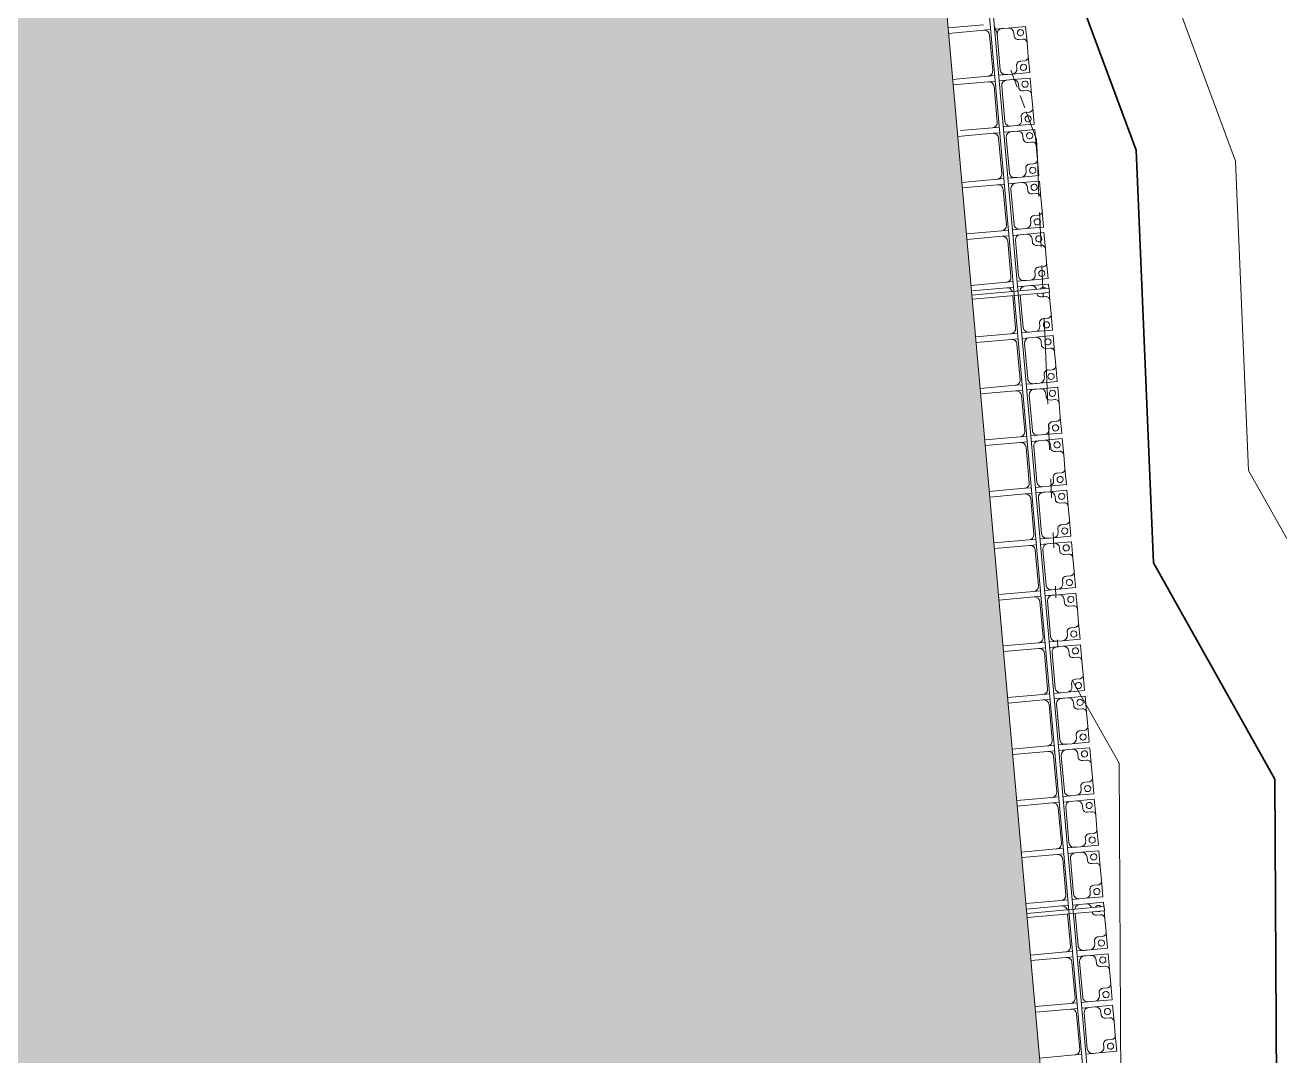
# Model space of a CAD drawing. Header units: millimetres. Extents: x -861324 to 439029, y -308065 to 694685.
# Drawn here: x -29565 to -17433, y 152047 to 162013 of the extents above; entities that cross this region are included whole.
import ezdxf

# ---------------------------------------------------------------- set-up
doc = ezdxf.new("R2010")
doc.units = ezdxf.units.MM
for name, color, linetype, lineweight in [('A-DETL-GENF', 92, 'Continuous', 9), ('A-DETL-THIN', 151, 'Continuous', 9), ('A-GENM', 13, 'Continuous', 9), ('C-TOPO-MAJR', 7, 'Continuous', 35), ('C-TOPO-MINR', 7, 'Continuous', 9), ('S-BEAM', 12, 'Continuous', 9)]:
    doc.layers.add(name, color=color, linetype=linetype, lineweight=lineweight)

# ---------------------------------------------------------------- blocks, each defined once
blk = doc.blocks.new('Dầm C52 - Dầm C52-21055-BỐ TRÍ BÈ PIN HỒ BẢN MÒNG')
at = {"layer": 'S-BEAM', "color": 7}
for p, q in [((-63556, 20), (63556, 20)), ((63556, -20), (-63556, -20))]:
    blk.add_line(p, q, dxfattribs=at)
blk = doc.blocks.new('Dầm C52 - Hộp 40x60-15957-BỐ TRÍ BÈ PIN HỒ BẢN MÒNG')
at = {"layer": 'S-BEAM', "color": 7}
for p, q in [((36408, 20), (37160, 20)), ((37160, 20), (37160, -20)), ((37160, -20), (36408, -20))]:
    blk.add_line(p, q, dxfattribs=at)
blk = doc.blocks.new('Dai phaodi lai - DẢI PHAO ĐI LẠI-21666-BỐ TRÍ BÈ PIN HỒ BẢN MÒNG')
at = {"layer": 'A-GENM', "color": 9}
for p, q in [((7777, 748), (7933, 748)), ((7777, 579), (7777, 748)), ((7777, 748), (7777, 579)), ((7933, 748), (7777, 748)), ((8067, 748), (8223, 748)), ((8223, 748), (8067, 748)), ((8223, 748), (8223, 579)), ((8223, 579), (8223, 748)), ((8277, 748), (8433, 748)), ((8277, 579), (8277, 748)), ((8277, 748), (8277, 579)), ((8433, 748), (8277, 748)), ((8567, 748), (8723, 748)), ((8723, 748), (8567, 748)), ((8723, 748), (8723, 579)), ((8723, 579), (8723, 748)), ((8777, 748), (8933, 748)), ((8777, 579), (8777, 748)), ((8777, 748), (8777, 579)), ((8933, 748), (8777, 748)), ((9067, 748), (9223, 748)), ((9223, 748), (9067, 748)), ((9223, 748), (9223, 579)), ((9223, 579), (9223, 748)), ((9277, 748), (9433, 748)), ((9277, 579), (9277, 748)), ((9277, 748), (9277, 579)), ((9433, 748), (9277, 748)), ((9567, 748), (9723, 748)), ((9723, 748), (9567, 748)), ((9723, 748), (9723, 579)), ((9723, 579), (9723, 748)), ((9777, 748), (9933, 748)), ((9777, 579), (9777, 748)), ((9777, 748), (9777, 579)), ((9933, 748), (9777, 748)), ((10067, 748), (10223, 748)), ((10223, 748), (10067, 748)), ((10223, 748), (10223, 579)), ((10223, 579), (10223, 748)), ((10277, 748), (10318, 748)), ((10277, 579), (10277, 748)), ((10277, 748), (10277, 579)), ((10318, 748), (10277, 748)), ((10358, 748), (10433, 748)), ((10433, 748), (10358, 748)), ((10567, 748), (10723, 748)), ((10723, 748), (10567, 748)), ((10723, 748), (10723, 579)), ((10723, 579), (10723, 748)), ((10777, 748), (10933, 748)), ((10777, 579), (10777, 748)), ((10777, 748), (10777, 579)), ((10933, 748), (10777, 748)), ((11067, 748), (11223, 748)), ((11223, 748), (11067, 748)), ((11223, 748), (11223, 579)), ((11223, 579), (11223, 748)), ((11277, 748), (11433, 748)), ((11277, 579), (11277, 748)), ((11277, 748), (11277, 579)), ((11433, 748), (11277, 748)), ((11567, 748), (11723, 748)), ((11723, 748), (11567, 748)), ((11723, 748), (11723, 579)), ((11723, 579), (11723, 748)), ((11777, 748), (11933, 748)), ((11777, 579), (11777, 748)), ((11777, 748), (11777, 579)), ((11933, 748), (11777, 748)), ((12067, 748), (12223, 748)), ((12223, 748), (12067, 748)), ((12223, 748), (12223, 579)), ((12223, 579), (12223, 748)), ((12277, 748), (12433, 748)), ((12277, 579), (12277, 748)), ((12277, 748), (12277, 579)), ((12433, 748), (12277, 748)), ((12567, 748), (12723, 748)), ((12723, 748), (12567, 748)), ((12723, 748), (12723, 579)), ((12723, 579), (12723, 748)), ((12777, 748), (12933, 748)), ((12777, 579), (12777, 748)), ((12777, 748), (12777, 579)), ((12933, 748), (12777, 748)), ((13067, 748), (13223, 748)), ((13223, 748), (13067, 748)), ((13223, 748), (13223, 579)), ((13223, 579), (13223, 748)), ((13277, 748), (13433, 748)), ((13277, 579), (13277, 748)), ((13277, 748), (13277, 579)), ((13433, 748), (13277, 748)), ((13567, 748), (13723, 748)), ((13723, 748), (13567, 748)), ((13723, 748), (13723, 579)), ((13723, 579), (13723, 748)), ((13777, 748), (13933, 748)), ((13777, 579), (13777, 748)), ((13777, 748), (13777, 579)), ((13933, 748), (13777, 748)), ((14067, 748), (14223, 748)), ((14223, 748), (14067, 748)), ((14223, 748), (14223, 579)), ((14223, 579), (14223, 748)), ((14277, 748), (14433, 748)), ((14277, 579), (14277, 748)), ((14277, 748), (14277, 579)), ((14433, 748), (14277, 748)), ((14567, 748), (14723, 748)), ((14723, 748), (14567, 748)), ((14723, 748), (14723, 579)), ((14723, 579), (14723, 748)), ((14777, 748), (14933, 748)), ((14777, 579), (14777, 748)), ((14777, 748), (14777, 579)), ((14933, 748), (14777, 748)), ((15067, 748), (15223, 748)), ((15223, 748), (15067, 748)), ((15223, 748), (15223, 579)), ((15223, 579), (15223, 748)), ((15277, 748), (15433, 748)), ((15277, 579), (15277, 748)), ((15277, 748), (15277, 579)), ((15433, 748), (15277, 748)), ((15567, 748), (15723, 748)), ((15723, 748), (15567, 748)), ((15723, 748), (15723, 579)), ((15723, 579), (15723, 748)), ((15777, 748), (15933, 748)), ((15777, 579), (15777, 748)), ((15777, 748), (15777, 579)), ((15933, 748), (15777, 748)), ((16067, 748), (16223, 748)), ((16223, 748), (16067, 748)), ((16223, 748), (16223, 579)), ((16223, 579), (16223, 748)), ((16277, 748), (16318, 748)), ((16277, 579), (16277, 748)), ((16277, 748), (16277, 579)), ((16318, 748), (16277, 748)), ((16358, 748), (16433, 748)), ((16433, 748), (16358, 748)), ((16567, 748), (16723, 748)), ((16723, 748), (16567, 748)), ((16723, 748), (16723, 579)), ((16723, 579), (16723, 748)), ((16777, 748), (16933, 748)), ((16777, 579), (16777, 748)), ((16777, 748), (16777, 579)), ((16933, 748), (16777, 748)), ((17067, 748), (17223, 748)), ((17223, 748), (17067, 748)), ((17223, 748), (17223, 579)), ((17223, 579), (17223, 748)), ((17277, 748), (17433, 748)), ((17277, 579), (17277, 748)), ((17277, 748), (17277, 579)), ((17433, 748), (17277, 748)), ((17567, 748), (17723, 748)), ((17723, 748), (17567, 748)), ((17723, 748), (17723, 579)), ((17723, 579), (17723, 748)), ((7827, 629), (7864, 629)), ((7864, 629), (7827, 629)), ((7827, 629), (7864, 629)), ((7895, 671), (7895, 710)), ((7895, 710), (7895, 671)), ((7895, 671), (7895, 710)), ((8136, 629), (8173, 629)), ((8173, 629), (8136, 629)), ((8136, 629), (8173, 629)), ((8327, 629), (8364, 629)), ((8364, 629), (8327, 629)), ((8327, 629), (8364, 629)), ((8395, 671), (8395, 710)), ((8395, 710), (8395, 671)), ((8395, 671), (8395, 710)), ((8636, 629), (8673, 629)), ((8673, 629), (8636, 629)), ((8636, 629), (8673, 629)), ((8827, 629), (8864, 629)), ((8864, 629), (8827, 629)), ((8827, 629), (8864, 629)), ((8895, 671), (8895, 710)), ((8895, 710), (8895, 671)), ((8895, 671), (8895, 710)), ((9136, 629), (9173, 629)), ((9173, 629), (9136, 629)), ((9136, 629), (9173, 629)), ((9327, 629), (9364, 629)), ((9364, 629), (9327, 629)), ((9327, 629), (9364, 629)), ((9395, 671), (9395, 710)), ((9395, 710), (9395, 671)), ((9395, 671), (9395, 710)), ((9636, 629), (9673, 629)), ((9673, 629), (9636, 629)), ((9636, 629), (9673, 629)), ((9827, 629), (9864, 629)), ((9864, 629), (9827, 629)), ((9827, 629), (9864, 629)), ((9895, 671), (9895, 710)), ((9895, 710), (9895, 671)), ((9895, 671), (9895, 710)), ((10136, 629), (10173, 629)), ((10173, 629), (10136, 629)), ((10136, 629), (10173, 629)), ((10395, 671), (10395, 710)), ((10395, 710), (10395, 671)), ((10395, 671), (10395, 710)), ((10636, 629), (10673, 629)), ((10673, 629), (10636, 629)), ((10636, 629), (10673, 629)), ((10827, 629), (10864, 629)), ((10864, 629), (10827, 629)), ((10827, 629), (10864, 629)), ((10895, 671), (10895, 710)), ((10895, 710), (10895, 671)), ((10895, 671), (10895, 710)), ((11136, 629), (11173, 629)), ((11173, 629), (11136, 629)), ((11136, 629), (11173, 629)), ((11327, 629), (11364, 629)), ((11364, 629), (11327, 629)), ((11327, 629), (11364, 629)), ((11395, 671), (11395, 710)), ((11395, 710), (11395, 671)), ((11395, 671), (11395, 710)), ((11636, 629), (11673, 629)), ((11673, 629), (11636, 629)), ((11636, 629), (11673, 629)), ((11827, 629), (11864, 629)), ((11864, 629), (11827, 629)), ((11827, 629), (11864, 629)), ((11895, 671), (11895, 710)), ((11895, 710), (11895, 671)), ((11895, 671), (11895, 710)), ((12136, 629), (12173, 629)), ((12173, 629), (12136, 629)), ((12136, 629), (12173, 629)), ((12327, 629), (12364, 629)), ((12364, 629), (12327, 629)), ((12327, 629), (12364, 629)), ((12395, 671), (12395, 710)), ((12395, 710), (12395, 671)), ((12395, 671), (12395, 710)), ((12636, 629), (12673, 629)), ((12673, 629), (12636, 629)), ((12636, 629), (12673, 629)), ((12827, 629), (12864, 629)), ((12864, 629), (12827, 629)), ((12827, 629), (12864, 629)), ((12895, 671), (12895, 710)), ((12895, 710), (12895, 671)), ((12895, 671), (12895, 710)), ((13136, 629), (13173, 629)), ((13173, 629), (13136, 629)), ((13136, 629), (13173, 629)), ((13327, 629), (13364, 629)), ((13364, 629), (13327, 629)), ((13327, 629), (13364, 629)), ((13395, 671), (13395, 710)), ((13395, 710), (13395, 671)), ((13395, 671), (13395, 710)), ((13636, 629), (13673, 629)), ((13673, 629), (13636, 629)), ((13636, 629), (13673, 629)), ((13827, 629), (13864, 629)), ((13864, 629), (13827, 629)), ((13827, 629), (13864, 629)), ((13895, 671), (13895, 710)), ((13895, 710), (13895, 671)), ((13895, 671), (13895, 710)), ((14136, 629), (14173, 629)), ((14173, 629), (14136, 629)), ((14136, 629), (14173, 629)), ((14327, 629), (14364, 629)), ((14364, 629), (14327, 629)), ((14327, 629), (14364, 629)), ((14395, 671), (14395, 710)), ((14395, 710), (14395, 671)), ((14395, 671), (14395, 710)), ((14636, 629), (14673, 629)), ((14673, 629), (14636, 629)), ((14636, 629), (14673, 629)), ((14827, 629), (14864, 629)), ((14864, 629), (14827, 629)), ((14827, 629), (14864, 629)), ((14895, 671), (14895, 710)), ((14895, 710), (14895, 671)), ((14895, 671), (14895, 710)), ((15136, 629), (15173, 629)), ((15173, 629), (15136, 629)), ((15136, 629), (15173, 629)), ((15327, 629), (15364, 629)), ((15364, 629), (15327, 629)), ((15327, 629), (15364, 629)), ((15395, 671), (15395, 710)), ((15395, 710), (15395, 671)), ((15395, 671), (15395, 710)), ((15636, 629), (15673, 629)), ((15673, 629), (15636, 629)), ((15636, 629), (15673, 629)), ((15827, 629), (15864, 629)), ((15864, 629), (15827, 629)), ((15827, 629), (15864, 629)), ((15895, 671), (15895, 710)), ((15895, 710), (15895, 671)), ((15895, 671), (15895, 710)), ((16136, 629), (16173, 629)), ((16173, 629), (16136, 629)), ((16136, 629), (16173, 629)), ((16395, 671), (16395, 710)), ((16395, 710), (16395, 671)), ((16395, 671), (16395, 710)), ((16636, 629), (16673, 629)), ((16673, 629), (16636, 629)), ((16636, 629), (16673, 629)), ((16827, 629), (16864, 629)), ((16864, 629), (16827, 629)), ((16827, 629), (16864, 629)), ((16895, 671), (16895, 710)), ((16895, 710), (16895, 671)), ((16895, 671), (16895, 710)), ((17136, 629), (17173, 629)), ((17173, 629), (17136, 629)), ((17136, 629), (17173, 629)), ((17327, 629), (17364, 629)), ((17364, 629), (17327, 629)), ((17327, 629), (17364, 629)), ((17395, 671), (17395, 710)), ((17395, 710), (17395, 671)), ((17395, 671), (17395, 710)), ((17636, 629), (17673, 629)), ((17673, 629), (17636, 629)), ((17636, 629), (17673, 629)), ((7777, 448), (7777, 579)), ((8223, 579), (8223, 448)), ((8277, 448), (8277, 579)), ((8723, 579), (8723, 448)), ((8777, 448), (8777, 579)), ((9223, 579), (9223, 448)), ((9277, 448), (9277, 579)), ((9723, 579), (9723, 448)), ((9777, 448), (9777, 579)), ((10223, 579), (10223, 448)), ((10277, 448), (10277, 579)), ((10723, 579), (10723, 448)), ((10777, 448), (10777, 579)), ((11223, 579), (11223, 448)), ((11277, 448), (11277, 579)), ((11723, 579), (11723, 448)), ((11777, 448), (11777, 579)), ((12223, 579), (12223, 448)), ((12277, 448), (12277, 579)), ((12723, 579), (12723, 448)), ((12777, 448), (12777, 579)), ((13223, 579), (13223, 448)), ((13277, 448), (13277, 579)), ((13723, 579), (13723, 448)), ((13777, 448), (13777, 579)), ((14223, 579), (14223, 448)), ((14277, 448), (14277, 579)), ((14723, 579), (14723, 448)), ((14777, 448), (14777, 579)), ((15223, 579), (15223, 448)), ((15277, 448), (15277, 579)), ((15723, 579), (15723, 448)), ((15777, 448), (15777, 579)), ((16223, 579), (16223, 448)), ((16277, 448), (16277, 579)), ((16723, 579), (16723, 448)), ((16777, 448), (16777, 579)), ((17223, 579), (17223, 448)), ((17277, 448), (17277, 579)), ((17723, 579), (17723, 448)), ((7777, 343), (7777, 408)), ((8223, 408), (8223, 343)), ((8277, 343), (8277, 408)), ((8723, 408), (8723, 343)), ((8777, 343), (8777, 408)), ((9223, 408), (9223, 343)), ((9277, 343), (9277, 408)), ((9723, 408), (9723, 343)), ((9777, 343), (9777, 408)), ((10223, 408), (10223, 343)), ((10277, 343), (10277, 408)), ((10723, 408), (10723, 343)), ((10777, 343), (10777, 408)), ((11223, 408), (11223, 343)), ((11277, 343), (11277, 408)), ((11723, 408), (11723, 343)), ((11777, 343), (11777, 408)), ((12223, 408), (12223, 343)), ((12277, 343), (12277, 408)), ((12723, 408), (12723, 343)), ((12777, 343), (12777, 408)), ((13223, 408), (13223, 343)), ((13277, 343), (13277, 408)), ((13723, 408), (13723, 343)), ((13777, 343), (13777, 408)), ((14223, 408), (14223, 343)), ((14277, 343), (14277, 408)), ((14723, 408), (14723, 343)), ((14777, 343), (14777, 408)), ((15223, 408), (15223, 343)), ((15277, 343), (15277, 408)), ((15723, 408), (15723, 343)), ((15777, 343), (15777, 408)), ((16223, 408), (16223, 343)), ((16277, 343), (16277, 408)), ((16723, 408), (16723, 343)), ((16777, 343), (16777, 408)), ((17223, 408), (17223, 343)), ((17277, 343), (17277, 408)), ((17723, 408), (17723, 343))]:
    blk.add_line(p, q, dxfattribs=at)
at = {"layer": 'A-GENM', "color": 7}
for p, q in [((8067, 748), (7933, 748)), ((8567, 748), (8433, 748)), ((9067, 748), (8933, 748)), ((9567, 748), (9433, 748)), ((10067, 748), (9933, 748)), ((10567, 748), (10433, 748)), ((11067, 748), (10933, 748)), ((11567, 748), (11433, 748)), ((12067, 748), (11933, 748)), ((12567, 748), (12433, 748)), ((13067, 748), (12933, 748)), ((13567, 748), (13433, 748)), ((14067, 748), (13933, 748)), ((14567, 748), (14433, 748)), ((15067, 748), (14933, 748)), ((15567, 748), (15433, 748)), ((16067, 748), (15933, 748)), ((16567, 748), (16433, 748)), ((17067, 748), (16933, 748)), ((17567, 748), (17433, 748)), ((7864, 629), (7827, 629)), ((7895, 710), (7895, 671)), ((8105, 671), (8105, 710)), ((8173, 629), (8136, 629)), ((8364, 629), (8327, 629)), ((8395, 710), (8395, 671)), ((8605, 671), (8605, 710)), ((8673, 629), (8636, 629)), ((8864, 629), (8827, 629)), ((8895, 710), (8895, 671)), ((9105, 671), (9105, 710)), ((9173, 629), (9136, 629)), ((9364, 629), (9327, 629)), ((9395, 710), (9395, 671)), ((9605, 671), (9605, 710)), ((9673, 629), (9636, 629)), ((9864, 629), (9827, 629)), ((9895, 710), (9895, 671)), ((10105, 671), (10105, 710)), ((10173, 629), (10136, 629)), ((10395, 710), (10395, 671)), ((10605, 671), (10605, 710)), ((10673, 629), (10636, 629)), ((10864, 629), (10827, 629)), ((10895, 710), (10895, 671)), ((11105, 671), (11105, 710)), ((11173, 629), (11136, 629)), ((11364, 629), (11327, 629)), ((11395, 710), (11395, 671)), ((11605, 671), (11605, 710)), ((11673, 629), (11636, 629)), ((11864, 629), (11827, 629)), ((11895, 710), (11895, 671)), ((12105, 671), (12105, 710)), ((12173, 629), (12136, 629)), ((12364, 629), (12327, 629)), ((12395, 710), (12395, 671)), ((12605, 671), (12605, 710)), ((12673, 629), (12636, 629)), ((12864, 629), (12827, 629)), ((12895, 710), (12895, 671)), ((13105, 671), (13105, 710)), ((13173, 629), (13136, 629)), ((13364, 629), (13327, 629)), ((13395, 710), (13395, 671)), ((13605, 671), (13605, 710)), ((13673, 629), (13636, 629)), ((13864, 629), (13827, 629)), ((13895, 710), (13895, 671)), ((14105, 671), (14105, 710)), ((14173, 629), (14136, 629)), ((14364, 629), (14327, 629)), ((14395, 710), (14395, 671)), ((14605, 671), (14605, 710)), ((14673, 629), (14636, 629)), ((14864, 629), (14827, 629)), ((14895, 710), (14895, 671)), ((15105, 671), (15105, 710)), ((15173, 629), (15136, 629)), ((15364, 629), (15327, 629)), ((15395, 710), (15395, 671)), ((15605, 671), (15605, 710)), ((15673, 629), (15636, 629)), ((15864, 629), (15827, 629)), ((15895, 710), (15895, 671)), ((16105, 671), (16105, 710)), ((16173, 629), (16136, 629)), ((16395, 710), (16395, 671)), ((16605, 671), (16605, 710)), ((16673, 629), (16636, 629)), ((16864, 629), (16827, 629)), ((16895, 710), (16895, 671)), ((17105, 671), (17105, 710)), ((17173, 629), (17136, 629)), ((17364, 629), (17327, 629)), ((17395, 710), (17395, 671)), ((17605, 671), (17605, 710)), ((17673, 629), (17636, 629)), ((7777, 579), (7777, 517)), ((7777, 448), (7777, 517)), ((8223, 517), (8223, 579)), ((8223, 517), (8223, 448)), ((8277, 579), (8277, 517)), ((8277, 448), (8277, 517)), ((8723, 517), (8723, 579)), ((8723, 517), (8723, 448)), ((8777, 579), (8777, 517)), ((8777, 448), (8777, 517)), ((9223, 517), (9223, 579)), ((9223, 517), (9223, 448)), ((9277, 579), (9277, 517)), ((9277, 448), (9277, 517)), ((9723, 517), (9723, 579)), ((9723, 517), (9723, 448)), ((9777, 579), (9777, 517)), ((9777, 448), (9777, 517)), ((10223, 517), (10223, 579)), ((10223, 517), (10223, 448)), ((10277, 579), (10277, 517)), ((10277, 448), (10277, 517)), ((10723, 517), (10723, 579)), ((10723, 517), (10723, 448)), ((10777, 579), (10777, 517)), ((10777, 448), (10777, 517)), ((11223, 517), (11223, 579)), ((11223, 517), (11223, 448)), ((11277, 579), (11277, 517)), ((11277, 448), (11277, 517)), ((11723, 517), (11723, 579)), ((11723, 517), (11723, 448)), ((11777, 579), (11777, 517)), ((11777, 448), (11777, 517)), ((12223, 517), (12223, 579)), ((12223, 517), (12223, 448)), ((12277, 579), (12277, 517)), ((12277, 448), (12277, 517)), ((12723, 517), (12723, 579)), ((12723, 517), (12723, 448)), ((12777, 579), (12777, 517)), ((12777, 448), (12777, 517)), ((13223, 517), (13223, 579)), ((13223, 517), (13223, 448)), ((13277, 579), (13277, 517)), ((13277, 448), (13277, 517)), ((13723, 517), (13723, 579)), ((13723, 517), (13723, 448)), ((13777, 579), (13777, 517)), ((13777, 448), (13777, 517)), ((14223, 517), (14223, 579)), ((14223, 517), (14223, 448)), ((14277, 579), (14277, 517)), ((14277, 448), (14277, 517)), ((14723, 517), (14723, 579)), ((14723, 517), (14723, 448)), ((14777, 579), (14777, 517)), ((14777, 448), (14777, 517)), ((15223, 517), (15223, 579)), ((15223, 517), (15223, 448)), ((15277, 579), (15277, 517)), ((15277, 448), (15277, 517)), ((15723, 517), (15723, 579)), ((15723, 517), (15723, 448)), ((15777, 579), (15777, 517)), ((15777, 448), (15777, 517)), ((16223, 517), (16223, 579)), ((16223, 517), (16223, 448)), ((16277, 579), (16277, 517)), ((16277, 448), (16277, 517)), ((16723, 517), (16723, 579)), ((16723, 517), (16723, 448)), ((16777, 579), (16777, 517)), ((16777, 448), (16777, 517)), ((17223, 517), (17223, 579)), ((17223, 517), (17223, 448)), ((17277, 579), (17277, 517)), ((17277, 448), (17277, 517)), ((17723, 517), (17723, 579)), ((17723, 517), (17723, 448)), ((7777, 343), (7777, 408)), ((7827, 467), (8173, 467)), ((8173, 393), (7827, 393)), ((8223, 408), (8223, 343)), ((8277, 343), (8277, 408)), ((8327, 467), (8673, 467)), ((8673, 393), (8327, 393)), ((8723, 408), (8723, 343)), ((8777, 343), (8777, 408)), ((8827, 467), (9173, 467)), ((9173, 393), (8827, 393)), ((9223, 408), (9223, 343)), ((9277, 343), (9277, 408)), ((9327, 467), (9673, 467)), ((9673, 393), (9327, 393)), ((9723, 408), (9723, 343)), ((9777, 343), (9777, 408)), ((9827, 467), (10173, 467)), ((10173, 393), (9827, 393)), ((10223, 408), (10223, 343)), ((10277, 343), (10277, 408)), ((10358, 467), (10673, 467)), ((10673, 393), (10358, 393)), ((10723, 408), (10723, 343)), ((10777, 343), (10777, 408)), ((10827, 467), (11173, 467)), ((11173, 393), (10827, 393)), ((11223, 408), (11223, 343)), ((11277, 343), (11277, 408)), ((11327, 467), (11673, 467)), ((11673, 393), (11327, 393)), ((11723, 408), (11723, 343)), ((11777, 343), (11777, 408)), ((11827, 467), (12173, 467)), ((12173, 393), (11827, 393)), ((12223, 408), (12223, 343)), ((12277, 343), (12277, 408)), ((12327, 467), (12673, 467)), ((12673, 393), (12327, 393)), ((12723, 408), (12723, 343)), ((12777, 343), (12777, 408)), ((12827, 467), (13173, 467)), ((13173, 393), (12827, 393)), ((13223, 408), (13223, 343)), ((13277, 343), (13277, 408)), ((13327, 467), (13673, 467)), ((13673, 393), (13327, 393)), ((13723, 408), (13723, 343)), ((13777, 343), (13777, 408)), ((13827, 467), (14173, 467)), ((14173, 393), (13827, 393)), ((14223, 408), (14223, 343)), ((14277, 343), (14277, 408)), ((14327, 467), (14673, 467)), ((14673, 393), (14327, 393)), ((14723, 408), (14723, 343)), ((14777, 343), (14777, 408)), ((14827, 467), (15173, 467)), ((15173, 393), (14827, 393)), ((15223, 408), (15223, 343)), ((15277, 343), (15277, 408)), ((15327, 467), (15673, 467)), ((15673, 393), (15327, 393)), ((15723, 408), (15723, 343)), ((15777, 343), (15777, 408)), ((15827, 467), (16173, 467)), ((16173, 393), (15827, 393)), ((16223, 408), (16223, 343)), ((16277, 343), (16277, 408)), ((16358, 467), (16673, 467)), ((16673, 393), (16358, 393)), ((16723, 408), (16723, 343)), ((16777, 343), (16777, 408)), ((16827, 467), (17173, 467)), ((17173, 393), (16827, 393)), ((17223, 408), (17223, 343)), ((17277, 343), (17277, 408)), ((17327, 467), (17673, 467)), ((17673, 393), (17327, 393)), ((17723, 408), (17723, 343)), ((7723, 0), (7723, 343)), ((7777, 343), (7777, 0)), ((8223, 0), (8223, 343)), ((8277, 343), (8277, 0)), ((8723, 33), (8723, 343)), ((8777, 343), (8777, 0)), ((9223, 0), (9223, 343)), ((9277, 343), (9277, 0)), ((9723, 0), (9723, 343)), ((9777, 343), (9777, 0)), ((10223, 0), (10223, 343)), ((10277, 343), (10277, 0)), ((10723, 0), (10723, 343)), ((10777, 343), (10777, 0)), ((11223, 0), (11223, 343)), ((11277, 343), (11277, 0)), ((11723, 0), (11723, 343)), ((11777, 343), (11777, 0)), ((12223, 0), (12223, 343)), ((12277, 343), (12277, 0)), ((12723, 0), (12723, 343)), ((12777, 343), (12777, 0)), ((13223, 0), (13223, 343)), ((13277, 343), (13277, 0)), ((13723, 0), (13723, 343)), ((13777, 343), (13777, 0)), ((14223, 0), (14223, 343)), ((14277, 343), (14277, 0)), ((14723, 0), (14723, 343)), ((14777, 343), (14777, 0)), ((15223, 0), (15223, 343)), ((15277, 343), (15277, 0)), ((15723, 0), (15723, 343)), ((15777, 343), (15777, 0)), ((16223, 0), (16223, 343)), ((16277, 343), (16277, 0)), ((16723, 0), (16723, 343)), ((16777, 343), (16777, 0)), ((17223, 0), (17223, 343)), ((17277, 343), (17277, 0)), ((17723, 0), (17723, 343))]:
    blk.add_line(p, q, dxfattribs=at)
for centre, radius, start, end in [((7933, 710), 38, 90, 180), ((8067, 710), 38, 360, 90), ((8433, 710), 38, 90, 180), ((8567, 710), 38, 360, 90), ((8933, 710), 38, 90, 180), ((9067, 710), 38, 360, 90), ((9433, 710), 38, 90, 180), ((9567, 710), 38, 360, 90), ((9933, 710), 38, 90, 180), ((10067, 710), 38, 360, 90), ((10433, 710), 38, 90, 180), ((10567, 710), 38, 360, 90), ((10933, 710), 38, 90, 180), ((11067, 710), 38, 360, 90), ((11433, 710), 38, 90, 180), ((11567, 710), 38, 360, 90), ((11933, 710), 38, 90, 180), ((12067, 710), 38, 360, 90), ((12433, 710), 38, 90, 180), ((12567, 710), 38, 360, 90), ((12933, 710), 38, 90, 180), ((13067, 710), 38, 360, 90), ((13433, 710), 38, 90, 180), ((13567, 710), 38, 360, 90), ((13933, 710), 38, 90, 180), ((14067, 710), 38, 360, 90), ((14433, 710), 38, 90, 180), ((14567, 710), 38, 360, 90), ((14933, 710), 38, 90, 180), ((15067, 710), 38, 360, 90), ((15433, 710), 38, 90, 180), ((15567, 710), 38, 360, 90), ((15933, 710), 38, 90, 180), ((16067, 710), 38, 360, 90), ((16433, 710), 38, 90, 180), ((16567, 710), 38, 360, 90), ((16933, 710), 38, 90, 180), ((17067, 710), 38, 360, 90), ((17433, 710), 38, 90, 180), ((17567, 710), 38, 360, 90), ((7827, 579), 50, 90, 180), ((7855, 668), 40, 283.1885, 3.5081), ((8145, 668), 40, 176.4919, 256.8115), ((8173, 579), 50, 0, 90), ((8327, 579), 50, 90, 180), ((8355, 668), 40, 283.1885, 3.5081), ((8645, 668), 40, 176.4919, 256.8115), ((8673, 579), 50, 0, 90), ((8827, 579), 50, 90, 180), ((8855, 668), 40, 283.1885, 3.5081), ((9145, 668), 40, 176.4919, 256.8115), ((9173, 579), 50, 0, 90), ((9327, 579), 50, 90, 180), ((9355, 668), 40, 283.1885, 3.5081), ((9645, 668), 40, 176.4919, 256.8115), ((9673, 579), 50, 0, 90), ((9827, 579), 50, 90, 180), ((9855, 668), 40, 283.1885, 3.5081), ((10145, 668), 40, 176.4919, 256.8115), ((10173, 579), 50, 0, 90), ((10327, 579), 50, 105, 180), ((10355, 668), 40, 283.1885, 3.5081), ((10645, 668), 40, 176.4919, 256.8115), ((10673, 579), 50, 0, 90), ((10827, 579), 50, 90, 180), ((10855, 668), 40, 283.1885, 3.5081), ((11145, 668), 40, 176.4919, 256.8115), ((11173, 579), 50, 0, 90), ((11327, 579), 50, 90, 180), ((11355, 668), 40, 283.1885, 3.5081), ((11645, 668), 40, 176.4919, 256.8115), ((11673, 579), 50, 0, 90), ((11827, 579), 50, 90, 180), ((11855, 668), 40, 283.1885, 3.5081), ((12145, 668), 40, 176.4919, 256.8115), ((12173, 579), 50, 0, 90), ((12327, 579), 50, 90, 180), ((12355, 668), 40, 283.1885, 3.5081), ((12645, 668), 40, 176.4919, 256.8115), ((12673, 579), 50, 0, 90), ((12827, 579), 50, 90, 180), ((12855, 668), 40, 283.1885, 3.5081), ((13145, 668), 40, 176.4919, 256.8115), ((13173, 579), 50, 0, 90), ((13327, 579), 50, 90, 180), ((13355, 668), 40, 283.1885, 3.5081), ((13645, 668), 40, 176.4919, 256.8115), ((13673, 579), 50, 0, 90), ((13827, 579), 50, 90, 180), ((13855, 668), 40, 283.1885, 3.5081), ((14145, 668), 40, 176.4919, 256.8115), ((14173, 579), 50, 0, 90), ((14327, 579), 50, 90, 180), ((14355, 668), 40, 283.1885, 3.5081), ((14645, 668), 40, 176.4919, 256.8115), ((14673, 579), 50, 0, 90), ((14827, 579), 50, 90, 180), ((14855, 668), 40, 283.1885, 3.5081), ((15145, 668), 40, 176.4919, 256.8115), ((15173, 579), 50, 0, 90), ((15327, 579), 50, 90, 180), ((15355, 668), 40, 283.1885, 3.5081), ((15645, 668), 40, 176.4919, 256.8115), ((15673, 579), 50, 0, 90), ((15827, 579), 50, 90, 180), ((15855, 668), 40, 283.1885, 3.5081), ((16145, 668), 40, 176.4919, 256.8115), ((16173, 579), 50, 0, 90), ((16327, 579), 50, 105, 180), ((16355, 668), 40, 283.1885, 3.5081), ((16645, 668), 40, 176.4919, 256.8115), ((16673, 579), 50, 0, 90), ((16827, 579), 50, 90, 180), ((16855, 668), 40, 283.1885, 3.5081), ((17145, 668), 40, 176.4919, 256.8115), ((17173, 579), 50, 0, 90), ((17327, 579), 50, 90, 180), ((17355, 668), 40, 283.1885, 3.5081), ((17645, 668), 40, 176.4919, 256.8115), ((17673, 579), 50, 0, 90), ((7827, 517), 50, 180, 270), ((8173, 517), 50, 270, 0), ((8327, 517), 50, 180, 270), ((8673, 517), 50, 270, 0), ((8827, 517), 50, 180, 270), ((9173, 517), 50, 270, 0), ((9327, 517), 50, 180, 270), ((9673, 517), 50, 270, 0), ((9827, 517), 50, 180, 270), ((10173, 517), 50, 270, 0), ((10327, 517), 50, 180, 255), ((10673, 517), 50, 270, 0), ((10827, 517), 50, 180, 270), ((11173, 517), 50, 270, 0), ((11327, 517), 50, 180, 270), ((11673, 517), 50, 270, 0), ((11827, 517), 50, 180, 270), ((12173, 517), 50, 270, 0), ((12327, 517), 50, 180, 270), ((12673, 517), 50, 270, 0), ((12827, 517), 50, 180, 270), ((13173, 517), 50, 270, 0), ((13327, 517), 50, 180, 270), ((13673, 517), 50, 270, 0), ((13827, 517), 50, 180, 270), ((14173, 517), 50, 270, 0), ((14327, 517), 50, 180, 270), ((14673, 517), 50, 270, 0), ((14827, 517), 50, 180, 270), ((15173, 517), 50, 270, 0), ((15327, 517), 50, 180, 270), ((15673, 517), 50, 270, 0), ((15827, 517), 50, 180, 270), ((16173, 517), 50, 270, 0), ((16327, 517), 50, 180, 255), ((16673, 517), 50, 270, 0), ((16827, 517), 50, 180, 270), ((17173, 517), 50, 270, 0), ((17327, 517), 50, 180, 270), ((17673, 517), 50, 270, 0), ((7827, 343), 50, 90, 180), ((8173, 343), 50, 360, 90), ((8327, 343), 50, 90, 180), ((8673, 343), 50, 360, 90), ((8827, 343), 50, 90, 180), ((9173, 343), 50, 360, 90), ((9327, 343), 50, 90, 180), ((9673, 343), 50, 360, 90), ((9827, 343), 50, 90, 180), ((10173, 343), 50, 360, 90), ((10327, 343), 50, 105, 180), ((10673, 343), 50, 360, 90), ((10827, 343), 50, 90, 180), ((11173, 343), 50, 360, 90), ((11327, 343), 50, 90, 180), ((11673, 343), 50, 360, 90), ((11827, 343), 50, 90, 180), ((12173, 343), 50, 360, 90), ((12327, 343), 50, 90, 180), ((12673, 343), 50, 360, 90), ((12827, 343), 50, 90, 180), ((13173, 343), 50, 360, 90), ((13327, 343), 50, 90, 180), ((13673, 343), 50, 360, 90), ((13827, 343), 50, 90, 180), ((14173, 343), 50, 360, 90), ((14327, 343), 50, 90, 180), ((14673, 343), 50, 360, 90), ((14827, 343), 50, 90, 180), ((15173, 343), 50, 360, 90), ((15327, 343), 50, 90, 180), ((15673, 343), 50, 360, 90), ((15827, 343), 50, 90, 180), ((16173, 343), 50, 360, 90), ((16327, 343), 50, 105, 180), ((16673, 343), 50, 360, 90), ((16827, 343), 50, 90, 180), ((17173, 343), 50, 360, 90), ((17327, 343), 50, 90, 180), ((17673, 343), 50, 360, 90)]:
    blk.add_arc(centre, radius, start, end, dxfattribs=at)
at = {"layer": 'A-GENM', "color": 9}
for centre, radius, start, end in [((7933, 710), 38, 135, 180), ((7933, 710), 38, 135, 180), ((7933, 710), 38, 135, 180), ((8067, 710), 38, 15, 45), ((8067, 710), 38, 15, 45), ((8067, 710), 38, 15, 45), ((8433, 710), 38, 135, 180), ((8433, 710), 38, 135, 180), ((8433, 710), 38, 135, 180), ((8567, 710), 38, 15, 45), ((8567, 710), 38, 15, 45), ((8567, 710), 38, 15, 45), ((8933, 710), 38, 135, 180), ((8933, 710), 38, 135, 180), ((8933, 710), 38, 135, 180), ((9067, 710), 38, 15, 45), ((9067, 710), 38, 15, 45), ((9067, 710), 38, 15, 45), ((9433, 710), 38, 135, 180), ((9433, 710), 38, 135, 180), ((9433, 710), 38, 135, 180), ((9567, 710), 38, 15, 45), ((9567, 710), 38, 15, 45), ((9567, 710), 38, 15, 45), ((9933, 710), 38, 135, 180), ((9933, 710), 38, 135, 180), ((9933, 710), 38, 135, 180), ((10067, 710), 38, 15, 45), ((10067, 710), 38, 15, 45), ((10067, 710), 38, 15, 45), ((10433, 710), 38, 135, 180), ((10433, 710), 38, 135, 180), ((10433, 710), 38, 135, 180), ((10567, 710), 38, 15, 45), ((10567, 710), 38, 15, 45), ((10567, 710), 38, 15, 45), ((10933, 710), 38, 135, 180), ((10933, 710), 38, 135, 180), ((10933, 710), 38, 135, 180), ((11067, 710), 38, 15, 45), ((11067, 710), 38, 15, 45), ((11067, 710), 38, 15, 45), ((11433, 710), 38, 135, 180), ((11433, 710), 38, 135, 180), ((11433, 710), 38, 135, 180), ((11567, 710), 38, 15, 45), ((11567, 710), 38, 15, 45), ((11567, 710), 38, 15, 45), ((11933, 710), 38, 135, 180), ((11933, 710), 38, 135, 180), ((11933, 710), 38, 135, 180), ((12067, 710), 38, 15, 45), ((12067, 710), 38, 15, 45), ((12067, 710), 38, 15, 45), ((12433, 710), 38, 135, 180), ((12433, 710), 38, 135, 180), ((12433, 710), 38, 135, 180), ((12567, 710), 38, 15, 45), ((12567, 710), 38, 15, 45), ((12567, 710), 38, 15, 45), ((12933, 710), 38, 135, 180), ((12933, 710), 38, 135, 180), ((12933, 710), 38, 135, 180), ((13067, 710), 38, 15, 45), ((13067, 710), 38, 15, 45), ((13067, 710), 38, 15, 45), ((13433, 710), 38, 135, 180), ((13433, 710), 38, 135, 180), ((13433, 710), 38, 135, 180), ((13567, 710), 38, 15, 45), ((13567, 710), 38, 15, 45), ((13567, 710), 38, 15, 45), ((13933, 710), 38, 135, 180), ((13933, 710), 38, 135, 180), ((13933, 710), 38, 135, 180), ((14067, 710), 38, 15, 45), ((14067, 710), 38, 15, 45), ((14067, 710), 38, 15, 45), ((14433, 710), 38, 135, 180), ((14433, 710), 38, 135, 180), ((14433, 710), 38, 135, 180), ((14567, 710), 38, 15, 45), ((14567, 710), 38, 15, 45), ((14567, 710), 38, 15, 45), ((14933, 710), 38, 135, 180), ((14933, 710), 38, 135, 180), ((14933, 710), 38, 135, 180), ((15067, 710), 38, 15, 45), ((15067, 710), 38, 15, 45), ((15067, 710), 38, 15, 45), ((15433, 710), 38, 135, 180), ((15433, 710), 38, 135, 180), ((15433, 710), 38, 135, 180), ((15567, 710), 38, 15, 45), ((15567, 710), 38, 15, 45), ((15567, 710), 38, 15, 45), ((15933, 710), 38, 135, 180), ((15933, 710), 38, 135, 180), ((15933, 710), 38, 135, 180), ((16067, 710), 38, 15, 45), ((16067, 710), 38, 15, 45), ((16067, 710), 38, 15, 45), ((16433, 710), 38, 135, 180), ((16433, 710), 38, 135, 180), ((16433, 710), 38, 135, 180), ((16567, 710), 38, 15, 45), ((16567, 710), 38, 15, 45), ((16567, 710), 38, 15, 45), ((16933, 710), 38, 135, 180), ((16933, 710), 38, 135, 180), ((16933, 710), 38, 135, 180), ((17067, 710), 38, 15, 45), ((17067, 710), 38, 15, 45), ((17067, 710), 38, 15, 45), ((17433, 710), 38, 135, 180), ((17433, 710), 38, 135, 180), ((17433, 710), 38, 135, 180), ((17567, 710), 38, 15, 45), ((17567, 710), 38, 15, 45), ((17567, 710), 38, 15, 45), ((7827, 579), 50, 90, 180), ((7827, 579), 50, 90, 180), ((7827, 579), 50, 90, 180), ((7832, 693), 30, 90, 270), ((7832, 693), 30, 90, 270), ((7832, 693), 30, 270, 90), ((7832, 693), 30, 270, 90), ((7855, 668), 40, 283.1885, 296.5751), ((7855, 668), 40, 283.1885, 296.5751), ((7855, 668), 40, 283.1885, 296.5751), ((7855, 668), 40, 323.3483, 3.5081), ((7855, 668), 40, 323.3483, 3.5081), ((7855, 668), 40, 323.3483, 3.5081), ((8145, 668), 40, 176.4919, 230.0383), ((8145, 668), 40, 176.4919, 230.0383), ((8145, 668), 40, 176.4919, 230.0383), ((8145, 668), 40, 243.4249, 256.8115), ((8145, 668), 40, 243.4249, 256.8115), ((8145, 668), 40, 243.4249, 256.8115), ((8168, 693), 30, 90, 270), ((8168, 693), 30, 90, 270), ((8168, 693), 30, 270, 90), ((8168, 693), 30, 270, 90), ((8173, 579), 50, 0, 90), ((8173, 579), 50, 0, 90), ((8173, 579), 50, 0, 90), ((8327, 579), 50, 90, 180), ((8327, 579), 50, 90, 180), ((8327, 579), 50, 90, 180), ((8332, 693), 30, 90, 270), ((8332, 693), 30, 90, 270), ((8332, 693), 30, 270, 90), ((8332, 693), 30, 270, 90), ((8355, 668), 40, 283.1885, 296.5751), ((8355, 668), 40, 283.1885, 296.5751), ((8355, 668), 40, 283.1885, 296.5751), ((8355, 668), 40, 323.3483, 3.5081), ((8355, 668), 40, 323.3483, 3.5081), ((8355, 668), 40, 323.3483, 3.5081), ((8645, 668), 40, 176.4919, 230.0383), ((8645, 668), 40, 176.4919, 230.0383), ((8645, 668), 40, 176.4919, 230.0383), ((8645, 668), 40, 243.4249, 256.8115), ((8645, 668), 40, 243.4249, 256.8115), ((8645, 668), 40, 243.4249, 256.8115), ((8668, 693), 30, 90, 270), ((8668, 693), 30, 90, 270), ((8668, 693), 30, 270, 90), ((8668, 693), 30, 270, 90), ((8673, 579), 50, 0, 90), ((8673, 579), 50, 0, 90), ((8673, 579), 50, 0, 90), ((8827, 579), 50, 90, 180), ((8827, 579), 50, 90, 180), ((8827, 579), 50, 90, 180), ((8832, 693), 30, 90, 270), ((8832, 693), 30, 90, 270), ((8832, 693), 30, 270, 90), ((8832, 693), 30, 270, 90), ((8855, 668), 40, 283.1885, 296.5751), ((8855, 668), 40, 283.1885, 296.5751), ((8855, 668), 40, 283.1885, 296.5751), ((8855, 668), 40, 323.3483, 3.5081), ((8855, 668), 40, 323.3483, 3.5081), ((8855, 668), 40, 323.3483, 3.5081), ((9145, 668), 40, 176.4919, 230.0383), ((9145, 668), 40, 176.4919, 230.0383), ((9145, 668), 40, 176.4919, 230.0383), ((9145, 668), 40, 243.4249, 256.8115), ((9145, 668), 40, 243.4249, 256.8115), ((9145, 668), 40, 243.4249, 256.8115), ((9168, 693), 30, 90, 270), ((9168, 693), 30, 90, 270), ((9168, 693), 30, 270, 90), ((9168, 693), 30, 270, 90), ((9173, 579), 50, 0, 90), ((9173, 579), 50, 0, 90), ((9173, 579), 50, 0, 90), ((9327, 579), 50, 90, 180), ((9327, 579), 50, 90, 180), ((9327, 579), 50, 90, 180), ((9332, 693), 30, 90, 270), ((9332, 693), 30, 90, 270), ((9332, 693), 30, 270, 90), ((9332, 693), 30, 270, 90), ((9355, 668), 40, 283.1885, 296.5751), ((9355, 668), 40, 283.1885, 296.5751), ((9355, 668), 40, 283.1885, 296.5751), ((9355, 668), 40, 323.3483, 3.5081), ((9355, 668), 40, 323.3483, 3.5081), ((9355, 668), 40, 323.3483, 3.5081), ((9645, 668), 40, 176.4919, 230.0383), ((9645, 668), 40, 176.4919, 230.0383), ((9645, 668), 40, 176.4919, 230.0383), ((9645, 668), 40, 243.4249, 256.8115), ((9645, 668), 40, 243.4249, 256.8115), ((9645, 668), 40, 243.4249, 256.8115), ((9668, 693), 30, 90, 270), ((9668, 693), 30, 90, 270), ((9668, 693), 30, 270, 90), ((9668, 693), 30, 270, 90), ((9673, 579), 50, 0, 90), ((9673, 579), 50, 0, 90), ((9673, 579), 50, 0, 90), ((9827, 579), 50, 90, 180), ((9827, 579), 50, 90, 180), ((9827, 579), 50, 90, 180), ((9832, 693), 30, 90, 270), ((9832, 693), 30, 90, 270), ((9832, 693), 30, 270, 90), ((9832, 693), 30, 270, 90), ((9855, 668), 40, 283.1885, 296.5751), ((9855, 668), 40, 283.1885, 296.5751), ((9855, 668), 40, 283.1885, 296.5751), ((9855, 668), 40, 323.3483, 3.5081), ((9855, 668), 40, 323.3483, 3.5081), ((9855, 668), 40, 323.3483, 3.5081), ((10145, 668), 40, 176.4919, 230.0383), ((10145, 668), 40, 176.4919, 230.0383), ((10145, 668), 40, 176.4919, 230.0383), ((10145, 668), 40, 243.4249, 256.8115), ((10145, 668), 40, 243.4249, 256.8115), ((10145, 668), 40, 243.4249, 256.8115), ((10168, 693), 30, 90, 270), ((10168, 693), 30, 90, 270), ((10168, 693), 30, 270, 90), ((10168, 693), 30, 270, 90), ((10173, 579), 50, 0, 90), ((10173, 579), 50, 0, 90), ((10173, 579), 50, 0, 90), ((10327, 579), 50, 105, 180), ((10327, 579), 50, 105, 180), ((10327, 579), 50, 105, 180), ((10332, 693), 30, 120, 240), ((10332, 693), 30, 120, 240), ((10332, 693), 30, 330, 30), ((10332, 693), 30, 330, 30), ((10355, 668), 40, 283.1885, 296.5751), ((10355, 668), 40, 283.1885, 296.5751), ((10355, 668), 40, 283.1885, 296.5751), ((10355, 668), 40, 323.3483, 3.5081), ((10355, 668), 40, 323.3483, 3.5081), ((10355, 668), 40, 323.3483, 3.5081), ((10645, 668), 40, 176.4919, 230.0383), ((10645, 668), 40, 176.4919, 230.0383), ((10645, 668), 40, 176.4919, 230.0383), ((10645, 668), 40, 243.4249, 256.8115), ((10645, 668), 40, 243.4249, 256.8115), ((10645, 668), 40, 243.4249, 256.8115), ((10668, 693), 30, 90, 270), ((10668, 693), 30, 90, 270), ((10668, 693), 30, 270, 90), ((10668, 693), 30, 270, 90), ((10673, 579), 50, 0, 90), ((10673, 579), 50, 0, 90), ((10673, 579), 50, 0, 90), ((10827, 579), 50, 90, 180), ((10827, 579), 50, 90, 180), ((10827, 579), 50, 90, 180), ((10832, 693), 30, 90, 270), ((10832, 693), 30, 90, 270), ((10832, 693), 30, 270, 90), ((10832, 693), 30, 270, 90), ((10855, 668), 40, 283.1885, 296.5751), ((10855, 668), 40, 283.1885, 296.5751), ((10855, 668), 40, 283.1885, 296.5751), ((10855, 668), 40, 323.3483, 3.5081), ((10855, 668), 40, 323.3483, 3.5081), ((10855, 668), 40, 323.3483, 3.5081), ((11145, 668), 40, 176.4919, 230.0383), ((11145, 668), 40, 176.4919, 230.0383), ((11145, 668), 40, 176.4919, 230.0383), ((11145, 668), 40, 243.4249, 256.8115), ((11145, 668), 40, 243.4249, 256.8115), ((11145, 668), 40, 243.4249, 256.8115), ((11168, 693), 30, 90, 270), ((11168, 693), 30, 90, 270), ((11168, 693), 30, 270, 90), ((11168, 693), 30, 270, 90), ((11173, 579), 50, 0, 90), ((11173, 579), 50, 0, 90), ((11173, 579), 50, 0, 90), ((11327, 579), 50, 90, 180), ((11327, 579), 50, 90, 180), ((11327, 579), 50, 90, 180), ((11332, 693), 30, 90, 270), ((11332, 693), 30, 90, 270), ((11332, 693), 30, 270, 90), ((11332, 693), 30, 270, 90), ((11355, 668), 40, 283.1885, 296.5751), ((11355, 668), 40, 283.1885, 296.5751), ((11355, 668), 40, 283.1885, 296.5751), ((11355, 668), 40, 323.3483, 3.5081), ((11355, 668), 40, 323.3483, 3.5081), ((11355, 668), 40, 323.3483, 3.5081), ((11645, 668), 40, 176.4919, 230.0383), ((11645, 668), 40, 176.4919, 230.0383), ((11645, 668), 40, 176.4919, 230.0383), ((11645, 668), 40, 243.4249, 256.8115), ((11645, 668), 40, 243.4249, 256.8115), ((11645, 668), 40, 243.4249, 256.8115), ((11668, 693), 30, 90, 270), ((11668, 693), 30, 90, 270), ((11668, 693), 30, 270, 90), ((11668, 693), 30, 270, 90), ((11673, 579), 50, 0, 90), ((11673, 579), 50, 0, 90), ((11673, 579), 50, 0, 90), ((11827, 579), 50, 90, 180), ((11827, 579), 50, 90, 180), ((11827, 579), 50, 90, 180), ((11832, 693), 30, 90, 270), ((11832, 693), 30, 90, 270), ((11832, 693), 30, 270, 90), ((11832, 693), 30, 270, 90), ((11855, 668), 40, 283.1885, 296.5751), ((11855, 668), 40, 283.1885, 296.5751), ((11855, 668), 40, 283.1885, 296.5751), ((11855, 668), 40, 323.3483, 3.5081), ((11855, 668), 40, 323.3483, 3.5081), ((11855, 668), 40, 323.3483, 3.5081), ((12145, 668), 40, 176.4919, 230.0383), ((12145, 668), 40, 176.4919, 230.0383), ((12145, 668), 40, 176.4919, 230.0383), ((12145, 668), 40, 243.4249, 256.8115), ((12145, 668), 40, 243.4249, 256.8115), ((12145, 668), 40, 243.4249, 256.8115), ((12168, 693), 30, 90, 270), ((12168, 693), 30, 90, 270), ((12168, 693), 30, 270, 90), ((12168, 693), 30, 270, 90), ((12173, 579), 50, 0, 90), ((12173, 579), 50, 0, 90), ((12173, 579), 50, 0, 90), ((12327, 579), 50, 90, 180), ((12327, 579), 50, 90, 180), ((12327, 579), 50, 90, 180), ((12332, 693), 30, 90, 270), ((12332, 693), 30, 90, 270), ((12332, 693), 30, 270, 90), ((12332, 693), 30, 270, 90), ((12355, 668), 40, 283.1885, 296.5751), ((12355, 668), 40, 283.1885, 296.5751), ((12355, 668), 40, 283.1885, 296.5751), ((12355, 668), 40, 323.3483, 3.5081), ((12355, 668), 40, 323.3483, 3.5081), ((12355, 668), 40, 323.3483, 3.5081), ((12645, 668), 40, 176.4919, 230.0383), ((12645, 668), 40, 176.4919, 230.0383), ((12645, 668), 40, 176.4919, 230.0383), ((12645, 668), 40, 243.4249, 256.8115), ((12645, 668), 40, 243.4249, 256.8115), ((12645, 668), 40, 243.4249, 256.8115), ((12668, 693), 30, 90, 270), ((12668, 693), 30, 90, 270), ((12668, 693), 30, 270, 90), ((12668, 693), 30, 270, 90), ((12673, 579), 50, 0, 90), ((12673, 579), 50, 0, 90), ((12673, 579), 50, 0, 90), ((12827, 579), 50, 90, 180), ((12827, 579), 50, 90, 180), ((12827, 579), 50, 90, 180), ((12832, 693), 30, 90, 270), ((12832, 693), 30, 90, 270), ((12832, 693), 30, 270, 90), ((12832, 693), 30, 270, 90), ((12855, 668), 40, 283.1885, 296.5751), ((12855, 668), 40, 283.1885, 296.5751), ((12855, 668), 40, 283.1885, 296.5751), ((12855, 668), 40, 323.3483, 3.5081), ((12855, 668), 40, 323.3483, 3.5081), ((12855, 668), 40, 323.3483, 3.5081), ((13145, 668), 40, 176.4919, 230.0383), ((13145, 668), 40, 176.4919, 230.0383), ((13145, 668), 40, 176.4919, 230.0383), ((13145, 668), 40, 243.4249, 256.8115), ((13145, 668), 40, 243.4249, 256.8115), ((13145, 668), 40, 243.4249, 256.8115), ((13168, 693), 30, 90, 270), ((13168, 693), 30, 90, 270), ((13168, 693), 30, 270, 90), ((13168, 693), 30, 270, 90), ((13173, 579), 50, 0, 90), ((13173, 579), 50, 0, 90), ((13173, 579), 50, 0, 90), ((13327, 579), 50, 90, 180), ((13327, 579), 50, 90, 180), ((13327, 579), 50, 90, 180), ((13332, 693), 30, 90, 270), ((13332, 693), 30, 90, 270), ((13332, 693), 30, 270, 90), ((13332, 693), 30, 270, 90), ((13355, 668), 40, 283.1885, 296.5751), ((13355, 668), 40, 283.1885, 296.5751), ((13355, 668), 40, 283.1885, 296.5751), ((13355, 668), 40, 323.3483, 3.5081), ((13355, 668), 40, 323.3483, 3.5081), ((13355, 668), 40, 323.3483, 3.5081), ((13645, 668), 40, 176.4919, 230.0383), ((13645, 668), 40, 176.4919, 230.0383), ((13645, 668), 40, 176.4919, 230.0383), ((13645, 668), 40, 243.4249, 256.8115), ((13645, 668), 40, 243.4249, 256.8115), ((13645, 668), 40, 243.4249, 256.8115), ((13668, 693), 30, 90, 270), ((13668, 693), 30, 90, 270), ((13668, 693), 30, 270, 90), ((13668, 693), 30, 270, 90), ((13673, 579), 50, 0, 90), ((13673, 579), 50, 0, 90), ((13673, 579), 50, 0, 90), ((13827, 579), 50, 90, 180), ((13827, 579), 50, 90, 180), ((13827, 579), 50, 90, 180), ((13832, 693), 30, 90, 270), ((13832, 693), 30, 90, 270), ((13832, 693), 30, 270, 90), ((13832, 693), 30, 270, 90), ((13855, 668), 40, 283.1885, 296.5751), ((13855, 668), 40, 283.1885, 296.5751), ((13855, 668), 40, 283.1885, 296.5751), ((13855, 668), 40, 323.3483, 3.5081), ((13855, 668), 40, 323.3483, 3.5081), ((13855, 668), 40, 323.3483, 3.5081), ((14145, 668), 40, 176.4919, 230.0383), ((14145, 668), 40, 176.4919, 230.0383), ((14145, 668), 40, 176.4919, 230.0383), ((14145, 668), 40, 243.4249, 256.8115), ((14145, 668), 40, 243.4249, 256.8115), ((14145, 668), 40, 243.4249, 256.8115), ((14168, 693), 30, 90, 270), ((14168, 693), 30, 90, 270), ((14168, 693), 30, 270, 90), ((14168, 693), 30, 270, 90), ((14173, 579), 50, 0, 90), ((14173, 579), 50, 0, 90), ((14173, 579), 50, 0, 90), ((14327, 579), 50, 90, 180), ((14327, 579), 50, 90, 180), ((14327, 579), 50, 90, 180), ((14332, 693), 30, 90, 270), ((14332, 693), 30, 90, 270), ((14332, 693), 30, 270, 90), ((14332, 693), 30, 270, 90), ((14355, 668), 40, 283.1885, 296.5751), ((14355, 668), 40, 283.1885, 296.5751), ((14355, 668), 40, 283.1885, 296.5751), ((14355, 668), 40, 323.3483, 3.5081), ((14355, 668), 40, 323.3483, 3.5081), ((14355, 668), 40, 323.3483, 3.5081), ((14645, 668), 40, 176.4919, 230.0383), ((14645, 668), 40, 176.4919, 230.0383), ((14645, 668), 40, 176.4919, 230.0383), ((14645, 668), 40, 243.4249, 256.8115), ((14645, 668), 40, 243.4249, 256.8115), ((14645, 668), 40, 243.4249, 256.8115), ((14668, 693), 30, 90, 270), ((14668, 693), 30, 90, 270), ((14668, 693), 30, 270, 90), ((14668, 693), 30, 270, 90), ((14673, 579), 50, 0, 90), ((14673, 579), 50, 0, 90), ((14673, 579), 50, 0, 90), ((14827, 579), 50, 90, 180), ((14827, 579), 50, 90, 180), ((14827, 579), 50, 90, 180), ((14832, 693), 30, 90, 270), ((14832, 693), 30, 90, 270), ((14832, 693), 30, 270, 90), ((14832, 693), 30, 270, 90), ((14855, 668), 40, 283.1885, 296.5751), ((14855, 668), 40, 283.1885, 296.5751), ((14855, 668), 40, 283.1885, 296.5751), ((14855, 668), 40, 323.3483, 3.5081), ((14855, 668), 40, 323.3483, 3.5081), ((14855, 668), 40, 323.3483, 3.5081), ((15145, 668), 40, 176.4919, 230.0383), ((15145, 668), 40, 176.4919, 230.0383), ((15145, 668), 40, 176.4919, 230.0383), ((15145, 668), 40, 243.4249, 256.8115), ((15145, 668), 40, 243.4249, 256.8115), ((15145, 668), 40, 243.4249, 256.8115), ((15168, 693), 30, 90, 270), ((15168, 693), 30, 90, 270), ((15168, 693), 30, 270, 90), ((15168, 693), 30, 270, 90), ((15173, 579), 50, 0, 90), ((15173, 579), 50, 0, 90), ((15173, 579), 50, 0, 90), ((15327, 579), 50, 90, 180), ((15327, 579), 50, 90, 180), ((15327, 579), 50, 90, 180), ((15332, 693), 30, 90, 270), ((15332, 693), 30, 90, 270), ((15332, 693), 30, 270, 90), ((15332, 693), 30, 270, 90), ((15355, 668), 40, 283.1885, 296.5751), ((15355, 668), 40, 283.1885, 296.5751), ((15355, 668), 40, 283.1885, 296.5751), ((15355, 668), 40, 323.3483, 3.5081), ((15355, 668), 40, 323.3483, 3.5081), ((15355, 668), 40, 323.3483, 3.5081), ((15645, 668), 40, 176.4919, 230.0383), ((15645, 668), 40, 176.4919, 230.0383), ((15645, 668), 40, 176.4919, 230.0383), ((15645, 668), 40, 243.4249, 256.8115), ((15645, 668), 40, 243.4249, 256.8115), ((15645, 668), 40, 243.4249, 256.8115), ((15668, 693), 30, 90, 270), ((15668, 693), 30, 90, 270), ((15668, 693), 30, 270, 90), ((15668, 693), 30, 270, 90), ((15673, 579), 50, 0, 90), ((15673, 579), 50, 0, 90), ((15673, 579), 50, 0, 90), ((15827, 579), 50, 90, 180), ((15827, 579), 50, 90, 180), ((15827, 579), 50, 90, 180), ((15832, 693), 30, 90, 270), ((15832, 693), 30, 90, 270), ((15832, 693), 30, 270, 90), ((15832, 693), 30, 270, 90), ((15855, 668), 40, 283.1885, 296.5751), ((15855, 668), 40, 283.1885, 296.5751), ((15855, 668), 40, 283.1885, 296.5751), ((15855, 668), 40, 323.3483, 3.5081), ((15855, 668), 40, 323.3483, 3.5081), ((15855, 668), 40, 323.3483, 3.5081), ((16145, 668), 40, 176.4919, 230.0383), ((16145, 668), 40, 176.4919, 230.0383), ((16145, 668), 40, 176.4919, 230.0383), ((16145, 668), 40, 243.4249, 256.8115), ((16145, 668), 40, 243.4249, 256.8115), ((16145, 668), 40, 243.4249, 256.8115), ((16168, 693), 30, 90, 270), ((16168, 693), 30, 90, 270), ((16168, 693), 30, 270, 90), ((16168, 693), 30, 270, 90), ((16173, 579), 50, 0, 90), ((16173, 579), 50, 0, 90), ((16173, 579), 50, 0, 90), ((16327, 579), 50, 105, 180), ((16327, 579), 50, 105, 180), ((16327, 579), 50, 105, 180), ((16332, 693), 30, 120, 240), ((16332, 693), 30, 120, 240), ((16332, 693), 30, 330, 30), ((16332, 693), 30, 330, 30), ((16355, 668), 40, 283.1885, 296.5751), ((16355, 668), 40, 283.1885, 296.5751), ((16355, 668), 40, 283.1885, 296.5751), ((16355, 668), 40, 323.3483, 3.5081), ((16355, 668), 40, 323.3483, 3.5081), ((16355, 668), 40, 323.3483, 3.5081), ((16645, 668), 40, 176.4919, 230.0383), ((16645, 668), 40, 176.4919, 230.0383), ((16645, 668), 40, 176.4919, 230.0383), ((16645, 668), 40, 243.4249, 256.8115), ((16645, 668), 40, 243.4249, 256.8115), ((16645, 668), 40, 243.4249, 256.8115), ((16668, 693), 30, 90, 270), ((16668, 693), 30, 90, 270), ((16668, 693), 30, 270, 90), ((16668, 693), 30, 270, 90), ((16673, 579), 50, 0, 90), ((16673, 579), 50, 0, 90), ((16673, 579), 50, 0, 90), ((16827, 579), 50, 90, 180), ((16827, 579), 50, 90, 180), ((16827, 579), 50, 90, 180), ((16832, 693), 30, 90, 270), ((16832, 693), 30, 90, 270), ((16832, 693), 30, 270, 90), ((16832, 693), 30, 270, 90), ((16855, 668), 40, 283.1885, 296.5751), ((16855, 668), 40, 283.1885, 296.5751), ((16855, 668), 40, 283.1885, 296.5751), ((16855, 668), 40, 323.3483, 3.5081), ((16855, 668), 40, 323.3483, 3.5081), ((16855, 668), 40, 323.3483, 3.5081), ((17145, 668), 40, 176.4919, 230.0383), ((17145, 668), 40, 176.4919, 230.0383), ((17145, 668), 40, 176.4919, 230.0383), ((17145, 668), 40, 243.4249, 256.8115), ((17145, 668), 40, 243.4249, 256.8115), ((17145, 668), 40, 243.4249, 256.8115), ((17168, 693), 30, 90, 270), ((17168, 693), 30, 90, 270), ((17168, 693), 30, 270, 90), ((17168, 693), 30, 270, 90), ((17173, 579), 50, 0, 90), ((17173, 579), 50, 0, 90), ((17173, 579), 50, 0, 90), ((17327, 579), 50, 90, 180), ((17327, 579), 50, 90, 180), ((17327, 579), 50, 90, 180), ((17332, 693), 30, 90, 270), ((17332, 693), 30, 90, 270), ((17332, 693), 30, 270, 90), ((17332, 693), 30, 270, 90), ((17355, 668), 40, 283.1885, 296.5751), ((17355, 668), 40, 283.1885, 296.5751), ((17355, 668), 40, 283.1885, 296.5751), ((17355, 668), 40, 323.3483, 3.5081), ((17355, 668), 40, 323.3483, 3.5081), ((17355, 668), 40, 323.3483, 3.5081), ((17645, 668), 40, 176.4919, 230.0383), ((17645, 668), 40, 176.4919, 230.0383), ((17645, 668), 40, 176.4919, 230.0383), ((17645, 668), 40, 243.4249, 256.8115), ((17645, 668), 40, 243.4249, 256.8115), ((17645, 668), 40, 243.4249, 256.8115), ((17668, 693), 30, 90, 270), ((17668, 693), 30, 90, 270), ((17668, 693), 30, 270, 90), ((17668, 693), 30, 270, 90), ((17673, 579), 50, 0, 90), ((17673, 579), 50, 0, 90), ((17673, 579), 50, 0, 90)]:
    blk.add_arc(centre, radius, start, end, dxfattribs=at)
blk = doc.blocks.new('HOBANMONG_BEPIN 4_rvt-1-BỐ TRÍ BÈ PIN HỒ BẢN MÒNG')
at = {"layer": 'A-GENM', "lineweight": 9, "rotation": 275.0793457303301}
blk.add_blockref('Dai phaodi lai - DẢI PHAO ĐI LẠI-21666-BỐ TRÍ BÈ PIN HỒ BẢN MÒNG', (-21325, 169679), dxfattribs=at)
at = {"layer": 'S-BEAM', "lineweight": 9}
for name, p, rotation in [('Dầm C52 - Dầm C52-21055-BỐ TRÍ BÈ PIN HỒ BẢN MÒNG', (-15335, 107119), 95.07934573032993), ('Dầm C52 - Hộp 40x60-15957-BỐ TRÍ BÈ PIN HỒ BẢN MÒNG', (-56675, 156158), 5.079345730330104), ('Dầm C52 - Hộp 40x60-15957-BỐ TRÍ BÈ PIN HỒ BẢN MÒNG', (-56144, 150181), 5.079345730330104)]:
    blk.add_blockref(name, p, dxfattribs=dict(at, rotation=rotation))

msp = doc.modelspace()

# ---------------------------------------------------------------- hatches: boundary and pattern name
at = {"layer": 'A-DETL-GENF'}
msp.add_hatch(color=8, dxfattribs=at).paths.add_polyline_path([(-77890, -10053), (-40370, -6718), (-44620, 41093), (-10168, 44155), (-21324, 169661), (-93296, 163263), (-77965, -9210)])

# ---------------------------------------------------------------- linework, layer by layer
at = {"layer": 'A-DETL-THIN'}
msp.add_line((-10168, 44155), (-21324, 169661), dxfattribs=at)
at = {"layer": 'C-TOPO-MAJR'}
for p, q in [((-18824, 160802), (-19745, 163290)), ((-18656, 156814), (-18824, 160802)), ((-17481, 154724), (-18656, 156814)), ((-17433, 145478), (-17481, 154724))]:
    msp.add_line(p, q, dxfattribs=at)
at = {"layer": 'C-TOPO-MINR'}
for p, q in [((-17863, 160698), (-19014, 163810)), ((-20162, 161923), (-20194, 162009)), ((-19973, 161413), (-20035, 161578)), ((-19899, 161213), (-19943, 161332)), ((-19786, 160906), (-19885, 161174)), ((-19778, 160725), (-19786, 160906)), ((-19763, 160356), (-19778, 160715)), ((-17737, 157707), (-17863, 160698)), ((-19742, 159867), (-19756, 160202)), ((-19725, 159462), (-19735, 159690)), ((-19721, 159378), (-19723, 159422)), ((-19678, 158349), (-19713, 159178)), ((-19659, 157906), (-19670, 158158)), ((-19640, 157442), (-19648, 157625)), ((-15973, 154573), (-17737, 157707)), ((-19620, 156960), (-19626, 157106)), ((-19599, 156477), (-19604, 156587)), ((-19579, 155994), (-19582, 156068)), ((-18988, 154876), (-19441, 155681)), ((-18970, 151393), (-18988, 154876))]:
    msp.add_line(p, q, dxfattribs=at)

# ---------------------------------------------------------------- block references
at = {"lineweight": 5}
msp.add_blockref('HOBANMONG_BEPIN 4_rvt-1-BỐ TRÍ BÈ PIN HỒ BẢN MÒNG', (0, 0), dxfattribs=at)

doc.saveas('drawing.dxf')
